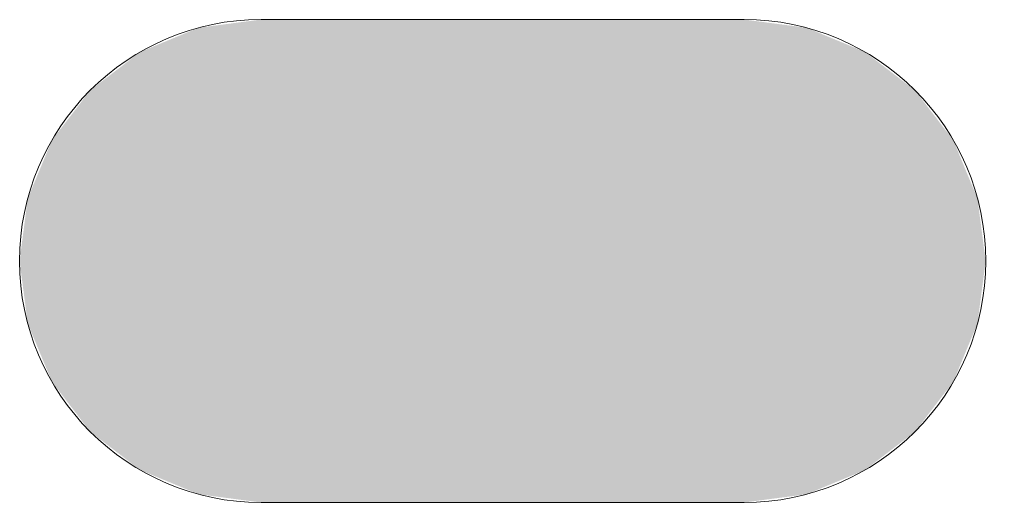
# Model space of a CAD drawing. Header units: metres. Extents: x -713.4 to -693.2, y 0 to 10.
import ezdxf

# ---------------------------------------------------------------- set-up
doc = ezdxf.new("R2010")
doc.units = ezdxf.units.M
doc.layers.add('A-DETL-GENF', color=92, linetype='Continuous', lineweight=18)

# ---------------------------------------------------------------- blocks, each defined once
blk = doc.blocks.new('30 compressieband - B 15-4454866-00_0 Basismaterialen')
at = {"layer": 'A-DETL-GENF', "lineweight": 13}
blk.add_hatch(color=256, dxfattribs=at).paths.add_polyline_path([(-708.392, 0), (-698.392, 0), (-697.098, 0.17), (-695.892, 0.67), (-694.857, 1.464), (-694.062, 2.5), (-693.562, 3.706), (-693.392, 5), (-693.562, 6.294), (-694.062, 7.5), (-694.857, 8.536), (-695.892, 9.33), (-697.098, 9.83), (-698.392, 10), (-708.392, 10), (-709.686, 9.83), (-710.892, 9.33), (-711.928, 8.536), (-712.722, 7.5), (-713.222, 6.294), (-713.392, 5), (-713.222, 3.706), (-712.722, 2.5), (-711.928, 1.464), (-710.892, 0.67), (-709.686, 0.17)])
for p, q in [((-698.392, 10), (-708.392, 10)), ((-708.392, 0), (-698.392, 0))]:
    blk.add_line(p, q, dxfattribs=at)
at = {"layer": 'A-DETL-GENF'}
for centre, start, end in [((-708.392, 5), 90, 270), ((-698.392, 5), 270, 90)]:
    blk.add_arc(centre, 5, start, end, dxfattribs=at)

msp = doc.modelspace()

# ---------------------------------------------------------------- block references
msp.add_blockref('30 compressieband - B 15-4454866-00_0 Basismaterialen', (0, 0))

doc.saveas('drawing.dxf')
